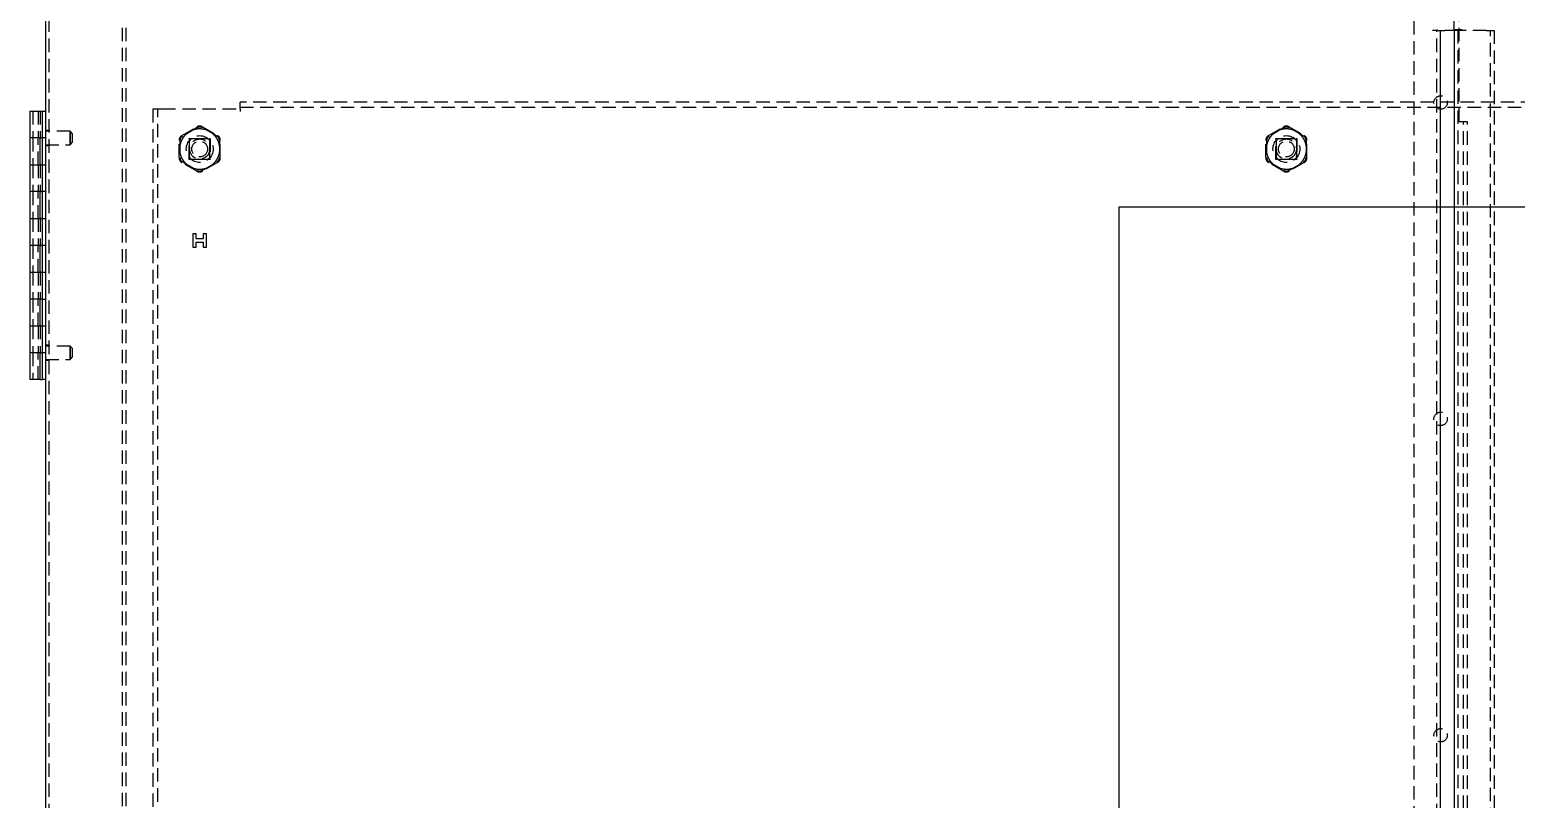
# Model space of a CAD drawing. Header units: feet. Extents: x -208 to 2089, y -974 to 342.
# Drawn here: x 1052.01 to 1079.71, y 134.79 to 149.12 of the extents above; entities that cross this region are included whole.
import ezdxf

# ---------------------------------------------------------------- set-up
doc = ezdxf.new("R2010")
doc.units = ezdxf.units.FT
doc.header["$MEASUREMENT"] = 0
doc.linetypes.add('HIDDEN', pattern=[0.375, 0.25, -0.125])
doc.layers.add('E-EQPM-CAB', color=5, linetype='Continuous')
doc.layers.add('E-EQPM-ENCL', color=8, linetype='Continuous')

msp = doc.modelspace()

# ---------------------------------------------------------------- linework, layer by layer
at = {"layer": 'E-EQPM-CAB'}
msp.add_lwpolyline([(1072.30141, 133.81665), (1084.30141, 133.81665), (1084.30141, 145.81665), (1072.30141, 145.81665)], close=True, dxfattribs=at)
at = {"layer": 'E-EQPM-ENCL', "linetype": 'HIDDEN'}
for p, q in [((1077.80141, 154.15706), (1077.80141, 94.22906)), ((1078.64941, 147.40706), (1078.64941, 154.15706)), ((1052.37342, 95.82906), (1052.37342, 150.50665)), ((1053.72941, 149.15706), (1053.72941, 97.15706)), ((1053.80141, 149.15706), (1053.80141, 97.15706)), ((1078.14943, 149.10706), (1078.14942, 149.10706)), ((1078.22942, 95.82906), (1078.22942, 149.10705)), ((1078.30141, 149.10706), (1078.30143, 149.10705)), ((1079.14941, 149.10706), (1078.55139, 149.10706)), ((1078.62338, 149.11606), (1078.62338, 95.99906)), ((1078.70339, 149.11606), (1078.70339, 149.11606)), ((1079.14941, 149.10706), (1079.22941, 149.10706)), ((1079.22942, 95.74906), (1079.22942, 149.10706)), ((1079.22942, 149.10706), (1079.30142, 149.10706)), ((1079.30142, 149.10706), (1079.30142, 95.74906)), ((1100.67341, 147.77306), (1055.92941, 147.77306)), ((1055.92941, 147.64506), (1055.92941, 147.77306)), ((1055.92941, 147.67606), (1100.67341, 147.67606)), ((1052.0639, 147.60405), (1052.0639, 147.10405)), ((1052.16629, 147.60405), (1052.16629, 147.10405)), ((1052.20253, 147.60405), (1052.20253, 147.10405)), ((1054.30141, 147.64506), (1054.30141, 98.74106)), ((1054.30141, 147.64506), (1054.47841, 147.64506)), ((1054.39841, 98.74106), (1054.39841, 147.64506)), ((1054.47841, 147.64506), (1055.92941, 147.64506)), ((1055.92941, 147.64506), (1055.92941, 147.59606)), ((1078.72941, 147.40706), (1078.64941, 147.40706)), ((1078.72941, 98.97906), (1078.72941, 147.40706)), ((1078.80141, 147.40706), (1078.72941, 147.40706)), ((1078.80141, 98.97906), (1078.80141, 147.40706)), ((1052.0639, 147.10405), (1052.0639, 146.60405)), ((1052.1663, 146.60405), (1052.1663, 147.10405)), ((1052.24641, 147.10406), (1052.24641, 147.10406)), ((1052.30141, 147.10406), (1052.24641, 147.10406)), ((1052.30142, 147.24456), (1052.3014, 147.24455)), ((1052.30142, 147.22906), (1052.3014, 147.22905)), ((1052.37341, 147.24455), (1052.30142, 147.24455)), ((1052.76141, 147.22905), (1052.30142, 147.22905)), ((1052.76141, 146.97906), (1052.76141, 147.22906)), ((1052.80142, 147.18906), (1052.76141, 147.22905)), ((1052.80141, 147.18906), (1052.80141, 147.10406)), ((1052.80141, 147.10406), (1052.80141, 147.01906)), ((1054.84569, 147.15043), (1055.1232, 147.31065)), ((1055.13141, 147.29643), (1054.8539, 147.13621)), ((1055.49891, 147.13621), (1055.2214, 147.29643)), ((1055.22961, 147.31065), (1055.50711, 147.15043)), ((1075.0957, 147.15043), (1075.3732, 147.31065)), ((1075.38141, 147.29643), (1075.1039, 147.13621)), ((1075.74891, 147.13621), (1075.4714, 147.29643)), ((1075.47961, 147.31065), (1075.75712, 147.15043)), ((1052.3014, 146.97905), (1052.30142, 146.97906)), ((1052.3014, 146.96355), (1052.30142, 146.96356)), ((1052.30142, 146.97905), (1052.76141, 146.97905)), ((1052.30142, 146.96355), (1052.37341, 146.96355)), ((1052.76141, 146.97905), (1052.80142, 147.01906)), ((1054.79249, 146.73784), (1054.79249, 147.05827)), ((1054.80891, 147.05827), (1054.80891, 146.73784)), ((1054.98091, 147.09356), (1055.37191, 147.09356)), ((1054.98091, 146.70256), (1054.98091, 147.09356)), ((1054.98891, 146.89806), (1054.98891, 147.04556)), ((1054.98891, 146.75056), (1054.98891, 146.89806)), ((1055.17641, 147.08556), (1055.02891, 147.08556)), ((1055.32391, 147.08556), (1055.17641, 147.08556)), ((1055.36391, 146.89806), (1055.36391, 147.04556)), ((1055.36391, 146.75056), (1055.36391, 146.89806)), ((1055.37191, 147.09356), (1055.37191, 146.70256)), ((1055.5439, 147.05827), (1055.5439, 146.73784)), ((1055.56032, 146.73784), (1055.56032, 147.05827)), ((1075.04249, 146.73784), (1075.04249, 147.05827)), ((1075.05891, 147.05827), (1075.05891, 146.73784)), ((1075.23041, 146.70256), (1075.23041, 147.09356)), ((1075.23041, 147.09356), (1075.62141, 147.09356)), ((1075.23891, 147.04556), (1075.23891, 146.89806)), ((1075.23891, 146.89806), (1075.23891, 146.75056)), ((1075.42641, 147.08556), (1075.27891, 147.08556)), ((1075.57391, 147.08556), (1075.42641, 147.08556)), ((1075.61391, 147.04556), (1075.61391, 146.89806)), ((1075.61391, 146.89806), (1075.61391, 146.75056)), ((1075.62141, 147.09356), (1075.62141, 146.70256)), ((1075.7939, 147.05827), (1075.7939, 146.73784)), ((1075.81032, 146.73784), (1075.81032, 147.05827)), ((1052.0639, 146.60405), (1052.0639, 146.10405)), ((1052.16629, 146.60405), (1052.16629, 146.10405)), ((1052.20253, 146.60405), (1052.20253, 146.10405)), ((1052.24641, 146.60406), (1052.24641, 146.60406)), ((1052.24641, 146.60406), (1052.30141, 146.60406)), ((1055.1232, 146.48548), (1054.84569, 146.6457)), ((1054.8539, 146.6599), (1055.13141, 146.49968)), ((1055.37191, 146.70256), (1054.98091, 146.70256)), ((1055.02891, 146.71056), (1055.17641, 146.71056)), ((1055.17641, 146.71056), (1055.32391, 146.71056)), ((1055.2214, 146.49968), (1055.49891, 146.6599)), ((1055.50711, 146.6457), (1055.22961, 146.48548)), ((1075.3732, 146.48548), (1075.0957, 146.6457)), ((1075.1039, 146.6599), (1075.38141, 146.49968)), ((1075.62141, 146.70256), (1075.23041, 146.70256)), ((1075.27891, 146.71056), (1075.42641, 146.71056)), ((1075.42641, 146.71056), (1075.57391, 146.71056)), ((1075.4714, 146.49968), (1075.74891, 146.6599)), ((1075.75712, 146.6457), (1075.47961, 146.48548)), ((1052.0639, 146.10405), (1052.0639, 145.60405)), ((1052.1663, 145.60405), (1052.1663, 146.10405)), ((1052.24641, 146.10406), (1052.24641, 146.10406)), ((1052.30141, 146.10406), (1052.24641, 146.10406)), ((1052.0639, 145.60405), (1052.0639, 145.10405)), ((1052.16629, 145.60405), (1052.16629, 145.10405)), ((1052.20253, 145.60405), (1052.20253, 145.10405)), ((1052.24641, 145.60406), (1052.24641, 145.60406)), ((1052.24641, 145.60406), (1052.30141, 145.60406)), ((1055.11141, 145.31906), (1055.05141, 145.31906)), ((1055.05141, 145.31906), (1055.05141, 145.06906)), ((1055.11141, 145.22606), (1055.11141, 145.31906)), ((1055.24141, 145.22606), (1055.11141, 145.22606)), ((1055.11141, 145.06906), (1055.11141, 145.16206)), ((1055.11141, 145.16206), (1055.24141, 145.16206)), ((1055.30141, 145.31906), (1055.24141, 145.31906)), ((1055.24141, 145.31906), (1055.24141, 145.22606)), ((1055.24141, 145.16206), (1055.24141, 145.06906)), ((1055.30141, 145.06906), (1055.30141, 145.31906)), ((1052.0639, 145.10405), (1052.0639, 144.60405)), ((1052.1663, 144.60405), (1052.1663, 145.10405)), ((1052.24641, 145.10406), (1052.24641, 145.10406)), ((1052.30141, 145.10406), (1052.24641, 145.10406)), ((1055.05141, 145.06906), (1055.11141, 145.06906)), ((1055.24141, 145.06906), (1055.30141, 145.06906)), ((1052.0639, 144.60405), (1052.0639, 144.10407)), ((1052.16629, 144.60405), (1052.16629, 144.10407)), ((1052.20253, 144.60405), (1052.20253, 144.10407)), ((1052.24641, 144.60406), (1052.24641, 144.60406)), ((1052.24641, 144.60406), (1052.30141, 144.60406)), ((1052.0639, 144.10407), (1052.0639, 143.60407)), ((1052.1663, 143.60407), (1052.1663, 144.10407)), ((1052.24641, 144.10406), (1052.24641, 144.10406)), ((1052.24641, 144.10406), (1052.30141, 144.10406)), ((1052.0639, 143.60407), (1052.0639, 143.10407)), ((1052.16629, 143.60407), (1052.16629, 143.10407)), ((1052.20253, 143.60407), (1052.20253, 143.10407)), ((1052.24641, 143.60406), (1052.24641, 143.60406)), ((1052.24641, 143.60406), (1052.30141, 143.60406)), ((1052.30142, 143.24456), (1052.3014, 143.24455)), ((1052.30142, 143.22906), (1052.3014, 143.22907)), ((1052.37341, 143.24455), (1052.30142, 143.24455)), ((1052.76141, 143.22907), (1052.30142, 143.22907)), ((1052.80142, 143.18906), (1052.76141, 143.22907)), ((1052.76141, 142.97906), (1052.76141, 143.22906)), ((1052.0639, 143.10407), (1052.0639, 142.60407)), ((1052.1663, 142.60407), (1052.1663, 143.10407)), ((1052.24641, 143.10406), (1052.24641, 143.10406)), ((1052.30141, 143.10406), (1052.24641, 143.10406)), ((1052.3014, 142.97907), (1052.30142, 142.97906)), ((1052.3014, 142.96357), (1052.30142, 142.96356)), ((1052.30142, 142.97907), (1052.76141, 142.97907)), ((1052.30142, 142.96357), (1052.37341, 142.96357)), ((1052.76141, 142.97907), (1052.80142, 143.01906)), ((1052.80141, 143.18906), (1052.80141, 143.18906)), ((1052.80141, 143.18906), (1052.80141, 143.10406)), ((1052.80141, 143.10406), (1052.80141, 143.01906)), ((1052.80141, 143.01906), (1052.80141, 143.01906))]:
    msp.add_line(p, q, dxfattribs=at)
at = {"layer": 'E-EQPM-ENCL', "linetype": 'Continuous'}
for p, q in [((1052.30142, 150.53206), (1052.30142, 95.74906)), ((1078.55239, 149.11606), (1078.55239, 150.45206)), ((1078.22943, 149.10706), (1078.14943, 149.10706)), ((1078.22943, 149.12406), (1078.22943, 149.10706)), ((1078.22943, 149.10706), (1078.30142, 149.10706)), ((1078.30142, 95.74906), (1078.30142, 149.10706)), ((1078.30143, 149.10705), (1078.38141, 149.10706)), ((1078.55139, 149.10706), (1078.38141, 149.10706)), ((1078.55139, 149.11606), (1078.55139, 95.99906)), ((1078.55139, 149.11606), (1078.55239, 149.11606)), ((1078.70339, 149.11606), (1078.55239, 149.11606)), ((1052.00891, 147.60406), (1052.23809, 147.60406)), ((1052.00891, 147.60405), (1052.00891, 147.10405)), ((1052.23809, 147.60406), (1052.24642, 147.60405)), ((1052.24642, 147.60406), (1052.30142, 147.60406)), ((1052.24642, 142.60406), (1052.24642, 147.60406)), ((1052.20253, 147.10406), (1052.00891, 147.10406)), ((1052.00891, 147.10405), (1052.00891, 146.60405)), ((1052.20253, 147.10406), (1052.22146, 147.10406)), ((1052.20253, 146.60405), (1052.20253, 147.10405)), ((1052.24641, 147.10406), (1052.22146, 147.10406)), ((1052.00891, 146.60406), (1052.20253, 146.60406)), ((1052.00891, 146.60405), (1052.00891, 146.10405)), ((1052.22146, 146.60406), (1052.20253, 146.60406)), ((1052.22146, 146.60406), (1052.24641, 146.60406)), ((1052.20253, 146.10406), (1052.00891, 146.10406)), ((1052.00891, 146.10405), (1052.00891, 145.60405)), ((1052.20253, 146.10406), (1052.22146, 146.10406)), ((1052.20253, 145.60405), (1052.20253, 146.10405)), ((1052.24641, 146.10406), (1052.22146, 146.10406)), ((1052.00891, 145.60406), (1052.20253, 145.60406)), ((1052.00891, 145.60405), (1052.00891, 145.10405)), ((1052.22146, 145.60406), (1052.20253, 145.60406)), ((1052.22146, 145.60406), (1052.24641, 145.60406)), ((1052.20253, 145.10406), (1052.00891, 145.10406)), ((1052.00891, 145.10405), (1052.00891, 144.60405)), ((1052.20253, 145.10406), (1052.22146, 145.10406)), ((1052.20253, 144.60405), (1052.20253, 145.10405)), ((1052.24641, 145.10406), (1052.22146, 145.10406)), ((1052.00891, 144.60406), (1052.20253, 144.60406)), ((1052.00891, 144.60405), (1052.00891, 144.10407)), ((1052.22146, 144.60406), (1052.20253, 144.60406)), ((1052.22146, 144.60406), (1052.24641, 144.60406)), ((1052.00891, 144.10407), (1052.00891, 143.60407)), ((1052.20253, 144.10406), (1052.00891, 144.10406)), ((1052.20253, 143.60407), (1052.20253, 144.10407)), ((1052.20253, 144.10406), (1052.22146, 144.10406)), ((1052.24641, 144.10406), (1052.22146, 144.10406)), ((1052.00891, 143.60407), (1052.00891, 143.10407)), ((1052.00891, 143.60406), (1052.20253, 143.60406)), ((1052.22146, 143.60406), (1052.20253, 143.60406)), ((1052.22146, 143.60406), (1052.24641, 143.60406)), ((1052.00891, 143.10407), (1052.00891, 142.60407)), ((1052.20253, 143.10406), (1052.00891, 143.10406)), ((1052.20253, 142.60407), (1052.20253, 143.10407)), ((1052.20253, 143.10406), (1052.22146, 143.10406)), ((1052.24641, 143.10406), (1052.22146, 143.10406)), ((1052.20253, 142.60406), (1052.00891, 142.60406)), ((1052.20253, 142.60407), (1052.2464, 142.60407)), ((1052.24642, 142.60407), (1052.24641, 142.60406)), ((1052.30142, 142.60406), (1052.24642, 142.60406))]:
    msp.add_line(p, q, dxfattribs=at)
at = {"layer": 'E-EQPM-ENCL', "linetype": 'HIDDEN'}
for points in [[(1052.76141, 147.10405), (1052.76141, 147.10941, 0.00000072), (1052.76141, 147.11486, 0.00000067), (1052.76141, 147.12043, 0.00000066), (1052.76141, 147.1261, 0.00000071), (1052.76141, 147.13184, 0.00000074), (1052.76141, 147.13763, 0.00000077), (1052.76141, 147.14346, 0.0000008), (1052.76141, 147.1493, 0.00000085), (1052.76141, 147.15514, 0.0000009), (1052.76141, 147.16093, 0.00000096), (1052.76141, 147.16666, 0.00000102), (1052.76141, 147.1723, 0.0000011), (1052.76141, 147.17782, 0.0000012), (1052.76141, 147.18318, 0.00000131), (1052.76141, 147.18836, 0.00000145), (1052.76141, 147.19333, 0.0000016), (1052.76141, 147.19806, 0.00000182), (1052.76141, 147.20252, 0.00000212), (1052.76141, 147.20668, 0.00000241), (1052.76141, 147.21054, 0.00000265), (1052.76141, 147.21405, 0.00000345), (1052.76141, 147.21722, 0.00000509), (1052.76141, 147.22003, 0.00000524), (1052.76141, 147.22245, 0.00000254), (1052.76141, 147.22445, 0.0000102), (1052.76141, 147.22616, 0.00003666), (1052.76141, 147.2277, 0.00005252), (1052.76141, 147.22905, 0.00006228)], [(1052.76141, 147.22905), (1052.76141, 147.22891, -0.00322773), (1052.76141, 147.22851, -0.00036606), (1052.76141, 147.22785, -0.00012695), (1052.76141, 147.22695, -0.00006384), (1052.76141, 147.22582, -0.00003834), (1052.76141, 147.22448, -0.000026), (1052.76141, 147.22293, -0.00001866), (1052.76141, 147.22121, -0.00001401), (1052.76141, 147.21932, -0.00001108), (1052.76141, 147.21729, -0.0000093), (1052.76141, 147.21512, -0.00000729), (1052.76141, 147.21281, -0.00000473), (1052.76141, 147.21036, -0.00000229), (1052.76141, 147.20773, 0.00000043), (1052.76141, 147.20486, 0.0000011), (1052.76141, 147.20176, 0.00000049), (1052.76141, 147.19844, 0.0000003), (1052.76141, 147.19489, 0.00000039), (1052.76141, 147.1911, 0.0000004), (1052.76141, 147.18708, 0.00000035), (1052.76141, 147.18282, 0.00000032), (1052.76141, 147.17834, 0.00000031), (1052.76141, 147.17363, 0.00000029), (1052.76141, 147.16871, 0.00000028), (1052.76141, 147.16358, 0.00000027), (1052.76141, 147.15825, 0.00000026), (1052.76141, 147.15273, 0.00000025), (1052.76141, 147.14704, 0.00000024), (1052.76141, 147.1412, 0.00000023), (1052.76141, 147.13523, 0.00000023), (1052.76141, 147.12914, 0.00000022), (1052.76141, 147.12295, 0.00000022), (1052.76141, 147.11669, 0.00000022), (1052.76141, 147.11039, 0.00000022), (1052.76141, 147.10406, 0.00000021), (1052.76141, 147.09773, 0.00000021), (1052.76141, 147.09142, 0.00000022), (1052.76141, 147.08517, 0.00000022), (1052.76141, 147.07898, 0.00000022), (1052.76141, 147.07289, 0.00000022), (1052.76141, 147.06692, 0.00000023), (1052.76141, 147.06107, 0.00000023), (1052.76141, 147.05539, 0.00000024), (1052.76141, 147.04987, 0.00000025), (1052.76141, 147.04454, 0.00000026), (1052.76141, 147.03941, 0.00000027), (1052.76141, 147.03449, 0.00000028), (1052.76141, 147.02978, 0.00000029), (1052.76141, 147.0253, 0.00000031), (1052.76141, 147.02104, 0.00000032), (1052.76141, 147.01702, 0.00000035), (1052.76141, 147.01323, 0.0000004), (1052.76141, 147.00968, 0.00000039), (1052.76141, 147.00636, 0.00000029), (1052.76141, 147.00326, 0.00000049), (1052.76141, 147.00039, 0.00000114), (1052.76141, 146.99776, 0.00000042), (1052.76141, 146.9953, -0.00000245), (1052.76141, 146.993, -0.0000047), (1052.76141, 146.99083, -0.00000658), (1052.76141, 146.9888, -0.00000942), (1052.76141, 146.9869, -0.00001418), (1052.76141, 146.98517, -0.00001353), (1052.76141, 146.98364, -0.00000388), (1052.76141, 146.98233, -0.00002784), (1052.76141, 146.98117, -0.00010729), (1052.76141, 146.98007, -0.00014326), (1052.76141, 146.97905, -0.00014869)], [(1052.76141, 146.97905), (1052.76141, 146.97923, 0.00166959), (1052.76141, 146.97976, 0.00013136), (1052.76141, 146.98067, 0.00004526), (1052.76141, 146.98195, 0.00002398), (1052.76141, 146.98362, 0.00001444), (1052.76141, 146.98566, 0.00000978), (1052.76141, 146.98809, 0.00000699), (1052.76141, 146.99089, 0.00000535), (1052.76141, 146.99406, 0.0000042), (1052.76141, 146.99757, 0.00000342), (1052.76141, 147.00143, 0.00000284), (1052.76141, 147.00559, 0.00000241), (1052.76141, 147.01006, 0.00000208), (1052.76141, 147.01478, 0.00000182), (1052.76141, 147.01975, 0.00000161), (1052.76141, 147.02493, 0.00000144), (1052.76141, 147.03029, 0.00000131), (1052.76141, 147.03581, 0.00000122), (1052.76141, 147.04146, 0.0000011), (1052.76141, 147.04718, 0.00000097), (1052.76141, 147.05293, 0.00000098), (1052.76141, 147.05881, 0.00000105), (1052.76141, 147.06482, 0.0000008), (1052.76141, 147.07048, 0.00000036), (1052.76141, 147.0756, 0.00000097), (1052.76141, 147.08201, 0.00000154), (1052.76141, 147.09162, 0.00000078), (1052.76141, 147.10405, 0.00000044)], [(1055.1764, 147.27366), (1055.15432, 147.27305, 0.01676951), (1055.1317, 147.27099, 0.01527306), (1055.10849, 147.26744, 0.01490765), (1055.08487, 147.26234, 0.01602968), (1055.06098, 147.25547, 0.01654879), (1055.037, 147.24684, 0.01694712), (1055.0131, 147.23629, 0.01720189), (1054.9895, 147.22386, 0.01771342), (1054.96642, 147.20946, 0.01797859), (1054.94406, 147.19318, 0.0183566), (1054.92269, 147.17499, 0.01854605), (1054.90248, 147.15505, 0.01882224), (1054.88371, 147.13342, 0.01894322), (1054.86652, 147.11031, 0.01908487), (1054.85114, 147.08585, 0.01912553), (1054.83765, 147.0603, 0.01912543), (1054.82623, 147.03386, 0.01908485), (1054.81688, 147.00679, 0.01894349), (1054.80972, 146.97932, 0.01882208), (1054.80465, 146.95172, 0.01854532), (1054.80173, 146.92421, 0.01835692), (1054.8008, 146.89702, 0.01797912), (1054.80184, 146.87037, 0.01771228), (1054.80465, 146.8444, 0.0172081), (1054.80916, 146.81932, 0.01694942), (1054.81516, 146.79519, 0.01648832), (1054.82255, 146.77215, 0.01602791), (1054.83108, 146.75031, 0.0152913), (1054.8406, 146.72979, 0.01524913), (1054.85112, 146.71026, 0.01466571), (1054.86278, 146.69138, 0.01466573), (1054.87579, 146.67287, 0.01524918), (1054.89044, 146.65457, 0.01529136), (1054.9067, 146.63664, 0.01602795), (1054.92459, 146.61938, 0.01648835), (1054.94406, 146.60294, 0.01694945), (1054.96514, 146.58752, 0.01720812), (1054.9877, 146.57329, 0.01771228), (1055.01172, 146.5605, 0.01797911), (1055.037, 146.54928, 0.0183569), (1055.06344, 146.53987, 0.01854528), (1055.0908, 146.53234, 0.01882202), (1055.11892, 146.5269, 0.01894343), (1055.14753, 146.52356, 0.01908482), (1055.17641, 146.52248, 0.01912533), (1055.20528, 146.52356, 0.01912533), (1055.23389, 146.5269, 0.01908482), (1055.26201, 146.53234, 0.01894343), (1055.28937, 146.53987, 0.01882202), (1055.31581, 146.54928, 0.01854528), (1055.34109, 146.5605, 0.0183569), (1055.36511, 146.57329, 0.01797911), (1055.38767, 146.58752, 0.01771228), (1055.40875, 146.60294, 0.01720812), (1055.42822, 146.61938, 0.01694945), (1055.44612, 146.63664, 0.01648835), (1055.46237, 146.65457, 0.01602795), (1055.47703, 146.67287, 0.01529136), (1055.49003, 146.69138, 0.01524918), (1055.50169, 146.71026, 0.01466575), (1055.51221, 146.72979, 0.01466575), (1055.52173, 146.75031, 0.0152492), (1055.53026, 146.77215, 0.01529137), (1055.53765, 146.79519, 0.01602795), (1055.54365, 146.81932, 0.0164884), (1055.54816, 146.8444, 0.01694961), (1055.55097, 146.87037, 0.01720815), (1055.55201, 146.89702, 0.01771192), (1055.55108, 146.92421, 0.0179793), (1055.54816, 146.95172, 0.01835858), (1055.54309, 146.97932, 0.01854496), (1055.53593, 147.00679, 0.01881621), (1055.52658, 147.03386, 0.01894507), (1055.51516, 147.0603, 0.01910639), (1055.50167, 147.08585, 0.01911961), (1055.48629, 147.11031, 0.01904872), (1055.46911, 147.13342, 0.01910636), (1055.45033, 147.15505, 0.01921039), (1055.43008, 147.17499, 0.01874412), (1055.40875, 147.19318, 0.01764423), (1055.38657, 147.20945, 0.01863794), (1055.36331, 147.22386, 0.02082222), (1055.339, 147.23633, 0.01677557), (1055.31581, 147.24684, 0.00827492), (1055.2946, 147.25529, 0.02076929), (1055.26794, 147.26234, 0.03382747), (1055.22803, 147.26848, 0.01794516), (1055.1764, 147.27366, 0.01017647)], [(1075.42641, 146.52245), (1075.44849, 146.52306, 0.01676961), (1075.47111, 146.52512, 0.01527312), (1075.49432, 146.52867, 0.01490768), (1075.51794, 146.53377, 0.01602969), (1075.54184, 146.54064, 0.01654878), (1075.56581, 146.54928, 0.01694708), (1075.58971, 146.55983, 0.01720181), (1075.61331, 146.57225, 0.0177133), (1075.63639, 146.58666, 0.01797844), (1075.65875, 146.60294, 0.01835642), (1075.68013, 146.62113, 0.01854585), (1075.70033, 146.64106, 0.01882202), (1075.7191, 146.6627, 0.01894298), (1075.73629, 146.68581, 0.01908462), (1075.75167, 146.71027, 0.01912527), (1075.76517, 146.73581, 0.01912517), (1075.77658, 146.76226, 0.0190846), (1075.78593, 146.78933, 0.01894325), (1075.79309, 146.8168, 0.01882187), (1075.79816, 146.8444, 0.01854513), (1075.80108, 146.8719, 0.01835676), (1075.80201, 146.8991, 0.017979), (1075.80097, 146.92575, 0.01771218), (1075.79816, 146.95172, 0.01720804), (1075.79365, 146.9768, 0.01694939), (1075.78765, 147.00093, 0.01648832), (1075.78026, 147.02397, 0.01602794), (1075.77173, 147.04581, 0.01529137), (1075.76221, 147.06633, 0.0152492), (1075.75169, 147.08586, 0.01466578), (1075.74003, 147.10474, 0.01466577), (1075.72703, 147.12325, 0.01524918), (1075.71237, 147.14155, 0.01529135), (1075.69612, 147.15948, 0.01602795), (1075.67822, 147.17674, 0.01648836), (1075.65875, 147.19318, 0.01694945), (1075.63767, 147.2086, 0.01720812), (1075.61511, 147.22283, 0.01771228), (1075.59109, 147.23561, 0.01797911), (1075.56581, 147.24684, 0.0183569), (1075.53937, 147.25625, 0.01854528), (1075.51201, 147.26378, 0.01882202), (1075.48389, 147.26922, 0.01894343), (1075.45528, 147.27256, 0.01908482), (1075.42641, 147.27364, 0.01912533), (1075.39753, 147.27256, 0.01912533), (1075.36892, 147.26922, 0.01908482), (1075.3408, 147.26378, 0.01894343), (1075.31344, 147.25625, 0.01882202), (1075.287, 147.24684, 0.01854528), (1075.26172, 147.23561, 0.0183569), (1075.2377, 147.22283, 0.01797911), (1075.21514, 147.2086, 0.01771228), (1075.19406, 147.19318, 0.01720812), (1075.17459, 147.17674, 0.01694945), (1075.1567, 147.15948, 0.01648836), (1075.14044, 147.14155, 0.01602795), (1075.12579, 147.12325, 0.01529135), (1075.11278, 147.10474, 0.01524918), (1075.10112, 147.08586, 0.01466578), (1075.0906, 147.06633, 0.0146658), (1075.08108, 147.04581, 0.01524926), (1075.07255, 147.02397, 0.01529142), (1075.06516, 147.00093, 0.01602797), (1075.05916, 146.9768, 0.01648838), (1075.05465, 146.95172, 0.01694956), (1075.05184, 146.92575, 0.01720807), (1075.0508, 146.8991, 0.01771181), (1075.05173, 146.8719, 0.01797915), (1075.05465, 146.8444, 0.0183584), (1075.05972, 146.8168, 0.01854476), (1075.06688, 146.78933, 0.01881599), (1075.07623, 146.76226, 0.01894483), (1075.08765, 146.73581, 0.01910613), (1075.10114, 146.71027, 0.01911936), (1075.11652, 146.68581, 0.01904846), (1075.1337, 146.6627, 0.01910611), (1075.15248, 146.64106, 0.01921016), (1075.17273, 146.62112, 0.01874391), (1075.19406, 146.60294, 0.01764405), (1075.21624, 146.58667, 0.01863777), (1075.2395, 146.57225, 0.02082208), (1075.26381, 146.55978, 0.01677549), (1075.287, 146.54928, 0.00827488), (1075.30821, 146.54082, 0.02076924), (1075.33487, 146.53377, 0.03382749), (1075.37478, 146.52763, 0.01794522), (1075.42641, 146.52245, 0.01017652)], [(1052.76141, 143.10407), (1052.76141, 143.10942, 0.00000072), (1052.76141, 143.11488, 0.00000067), (1052.76141, 143.12045, 0.00000067), (1052.76141, 143.12611, 0.00000071), (1052.76141, 143.13185, 0.00000074), (1052.76141, 143.13764, 0.00000077), (1052.76141, 143.14347, 0.0000008), (1052.76141, 143.14931, 0.00000085), (1052.76141, 143.15514, 0.0000009), (1052.76141, 143.16094, 0.00000096), (1052.76141, 143.16667, 0.00000102), (1052.76141, 143.17231, 0.0000011), (1052.76141, 143.17783, 0.0000012), (1052.76141, 143.18319, 0.00000131), (1052.76141, 143.18837, 0.00000145), (1052.76141, 143.19334, 0.0000016), (1052.76141, 143.19806, 0.00000182), (1052.76141, 143.20253, 0.00000212), (1052.76141, 143.20669, 0.00000241), (1052.76141, 143.21055, 0.00000265), (1052.76141, 143.21406, 0.00000345), (1052.76141, 143.21723, 0.00000509), (1052.76141, 143.22004, 0.00000524), (1052.76141, 143.22246, 0.00000254), (1052.76141, 143.22446, 0.0000102), (1052.76141, 143.22617, 0.00003664), (1052.76141, 143.22771, 0.00005245), (1052.76141, 143.22907, 0.00006215)], [(1052.76141, 143.22907), (1052.76141, 143.22892, -0.00311524), (1052.76141, 143.22852, -0.00036252), (1052.76141, 143.22786, -0.00012631), (1052.76141, 143.22695, -0.00006364), (1052.76141, 143.22582, -0.00003826), (1052.76141, 143.22448, -0.00002596), (1052.76141, 143.22294, -0.00001864), (1052.76141, 143.22122, -0.000014), (1052.76141, 143.21932, -0.00001107), (1052.76141, 143.21729, -0.0000093), (1052.76141, 143.21512, -0.00000728), (1052.76141, 143.21281, -0.00000473), (1052.76141, 143.21036, -0.00000229), (1052.76141, 143.20773, 0.00000043), (1052.76141, 143.20486, 0.0000011), (1052.76141, 143.20176, 0.00000049), (1052.76141, 143.19844, 0.0000003), (1052.76141, 143.19489, 0.00000039), (1052.76141, 143.1911, 0.0000004), (1052.76141, 143.18708, 0.00000035), (1052.76141, 143.18282, 0.00000032), (1052.76141, 143.17834, 0.00000031), (1052.76141, 143.17363, 0.00000029), (1052.76141, 143.16871, 0.00000028), (1052.76141, 143.16358, 0.00000027), (1052.76141, 143.15825, 0.00000026), (1052.76141, 143.15273, 0.00000025), (1052.76141, 143.14704, 0.00000024), (1052.76141, 143.1412, 0.00000023), (1052.76141, 143.13523, 0.00000023), (1052.76141, 143.12914, 0.00000022), (1052.76141, 143.12295, 0.00000022), (1052.76141, 143.11669, 0.00000022), (1052.76141, 143.11039, 0.00000022), (1052.76141, 143.10406, 0.00000021), (1052.76141, 143.09773, 0.00000021), (1052.76141, 143.09142, 0.00000022), (1052.76141, 143.08517, 0.00000022), (1052.76141, 143.07898, 0.00000022), (1052.76141, 143.07289, 0.00000022), (1052.76141, 143.06692, 0.00000023), (1052.76141, 143.06107, 0.00000023), (1052.76141, 143.05539, 0.00000024), (1052.76141, 143.04987, 0.00000025), (1052.76141, 143.04454, 0.00000026), (1052.76141, 143.03941, 0.00000027), (1052.76141, 143.03449, 0.00000028), (1052.76141, 143.02978, 0.00000029), (1052.76141, 143.0253, 0.00000031), (1052.76141, 143.02104, 0.00000032), (1052.76141, 143.01702, 0.00000035), (1052.76141, 143.01323, 0.0000004), (1052.76141, 143.00968, 0.00000039), (1052.76141, 143.00636, 0.00000029), (1052.76141, 143.00326, 0.00000049), (1052.76141, 143.00039, 0.00000114), (1052.76141, 142.99776, 0.00000042), (1052.76141, 142.9953, -0.00000245), (1052.76141, 142.993, -0.0000047), (1052.76141, 142.99083, -0.00000658), (1052.76141, 142.9888, -0.00000943), (1052.76141, 142.9869, -0.00001419), (1052.76141, 142.98518, -0.00001354), (1052.76141, 142.98364, -0.00000389), (1052.76141, 142.98233, -0.00002787), (1052.76141, 142.98117, -0.00010757), (1052.76141, 142.98008, -0.00014402), (1052.76141, 142.97907, -0.00014992)], [(1052.76141, 142.97907), (1052.76141, 142.97924, 0.00168679), (1052.76141, 142.97977, 0.00013167), (1052.76141, 142.98068, 0.00004532), (1052.76141, 142.98196, 0.000024), (1052.76141, 142.98363, 0.00001445), (1052.76141, 142.98567, 0.00000978), (1052.76141, 142.9881, 0.000007), (1052.76141, 142.9909, 0.00000536), (1052.76141, 142.99407, 0.0000042), (1052.76141, 142.99758, 0.00000342), (1052.76141, 143.00144, 0.00000284), (1052.76141, 143.0056, 0.00000241), (1052.76141, 143.01006, 0.00000208), (1052.76141, 143.01479, 0.00000182), (1052.76141, 143.01976, 0.00000161), (1052.76141, 143.02494, 0.00000144), (1052.76141, 143.0303, 0.00000131), (1052.76141, 143.03582, 0.00000122), (1052.76141, 143.04147, 0.0000011), (1052.76141, 143.04719, 0.00000097), (1052.76141, 143.05294, 0.00000098), (1052.76141, 143.05882, 0.00000105), (1052.76141, 143.06483, 0.0000008), (1052.76141, 143.07049, 0.00000036), (1052.76141, 143.07561, 0.00000097), (1052.76141, 143.08202, 0.00000154), (1052.76141, 143.09163, 0.00000078), (1052.76141, 143.10407, 0.00000044)]]:
    msp.add_lwpolyline(points, format="xyb", dxfattribs=at)
for centre, radius in [((1078.30141, 147.76426), 0.125), ((1055.17641, 146.89806), 0.25), ((1075.42641, 146.89806), 0.25), ((1055.17641, 146.89806), 0.1875), ((1055.17641, 146.89806), 0.1475), ((1075.42641, 146.89806), 0.1875), ((1075.42641, 146.89806), 0.1475), ((1078.30141, 141.87146), 0.125), ((1078.30141, 135.97866), 0.125)]:
    msp.add_circle(centre, radius, dxfattribs=at)
for centre, radius, start, end in [((1054.89891, 147.05827), 0.10641, 120, 180), ((1054.89891, 147.05827), 0.09, 120, 180), ((1055.17641, 147.21849), 0.10641, 60, 120), ((1055.17641, 147.21849), 0.09, 60, 120), ((1055.45391, 147.05827), 0.09, 0, 60), ((1055.45391, 147.05827), 0.10641, 0, 60), ((1075.14891, 147.05827), 0.10641, 120, 180), ((1075.14891, 147.05827), 0.09, 120, 180), ((1075.42641, 147.21849), 0.10641, 60, 120), ((1075.42641, 147.21849), 0.09, 60, 120), ((1075.70391, 147.05827), 0.09, 0, 60), ((1075.70391, 147.05827), 0.10641, 0, 60), ((1055.02891, 147.04556), 0.04, 90, 180), ((1055.32391, 147.04556), 0.04, 0, 90), ((1075.27891, 147.04556), 0.04, 90, 180), ((1075.57391, 147.04556), 0.04, 0, 90), ((1054.89891, 146.73784), 0.10641, 180, 240), ((1054.89891, 146.73784), 0.09, 180, 240), ((1055.02891, 146.75056), 0.04, 180, 270), ((1055.32391, 146.75056), 0.04, 270, 0), ((1055.45391, 146.73784), 0.09, 300, 0), ((1055.45391, 146.73784), 0.10641, 300, 0), ((1075.14891, 146.73784), 0.10641, 180, 240), ((1075.14891, 146.73784), 0.09, 180, 240), ((1075.27891, 146.75056), 0.04, 180, 270), ((1075.57391, 146.75056), 0.04, 270, 0), ((1075.70391, 146.73784), 0.09, 300, 0), ((1075.70391, 146.73784), 0.10641, 300, 0), ((1055.17641, 146.57763), 0.10641, 240, 300), ((1055.17641, 146.57763), 0.09, 240, 300), ((1075.42641, 146.57763), 0.10641, 240, 300), ((1075.42641, 146.57763), 0.09, 240, 300)]:
    msp.add_arc(centre, radius, start, end, dxfattribs=at)

doc.saveas('drawing.dxf')
